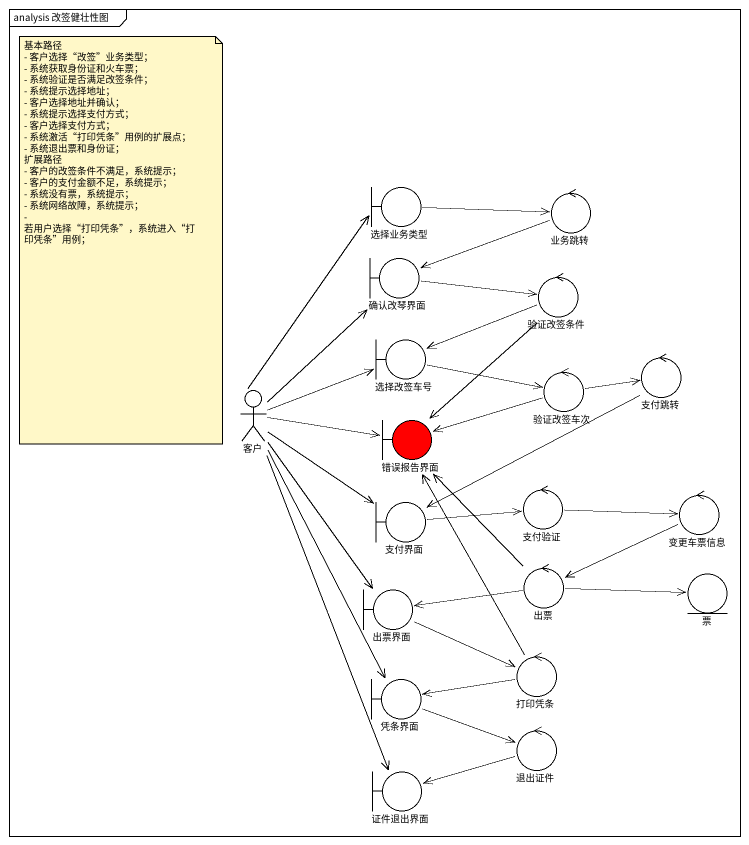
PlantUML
@startuml
mainframe analysis 改签健壮性图
boundary 选择业务类型
control 业务跳转
boundary 确认改琴界面
control 验证改签条件
boundary 选择改签车号
control 验证改签车次
control 支付跳转
actor 客户
boundary 错误报告界面 #FF0000
control 支付验证
control 变更车票信息
boundary 支付界面
control 出票
entity 票
boundary 出票界面
control 打印凭条
boundary 凭条界面
control 退出证件
boundary 证件退出界面
选择业务类型 -right-> 业务跳转
业务跳转 -left-> 确认改琴界面
确认改琴界面 -right-> 验证改签条件
验证改签条件 -left-> 选择改签车号
验证改签条件 --> 错误报告界面
选择改签车号 -right-> 验证改签车次
验证改签车次 -right-> 支付跳转
验证改签车次 -left-> 错误报告界面
支付跳转 -left-> 支付界面
客户 -up-> 选择业务类型
客户 -up-> 确认改琴界面
客户 -right-> 选择改签车号
客户 -right-> 错误报告界面
客户 --> 支付界面
客户 --> 出票界面
客户 --> 凭条界面
客户 --> 证件退出界面
支付验证 -right-> 变更车票信息
变更车票信息 -left-> 出票
支付界面 -right-> 支付验证
出票 -up-> 错误报告界面
出票 -right-> 票
出票 -left-> 出票界面
出票界面 -right-> 打印凭条
打印凭条 -up-> 错误报告界面
打印凭条 -left-> 凭条界面
凭条界面 -right-> 退出证件
退出证件 -left-> 证件退出界面
note as N1
  基本路径
  - 客户选择“改签”业务类型；
  - 系统获取身份证和火车票；
  - 系统验证是否满足改签条件；
  - 系统提示选择地址；
  - 客户选择地址并确认；
  - 系统提示选择支付方式；
  - 客户选择支付方式；
  - 系统激活“打印凭条”用例的扩展点；
  - 系统退出票和身份证；
  扩展路径
  - 客户的改签条件不满足，系统提示；
  - 客户的支付金额不足，系统提示；
  - 系统没有票，系统提示；
  - 系统网络故障，系统提示；
  - 若用户选择“打印凭条”，系统进入“打印凭条”用例；
end note
@enduml
